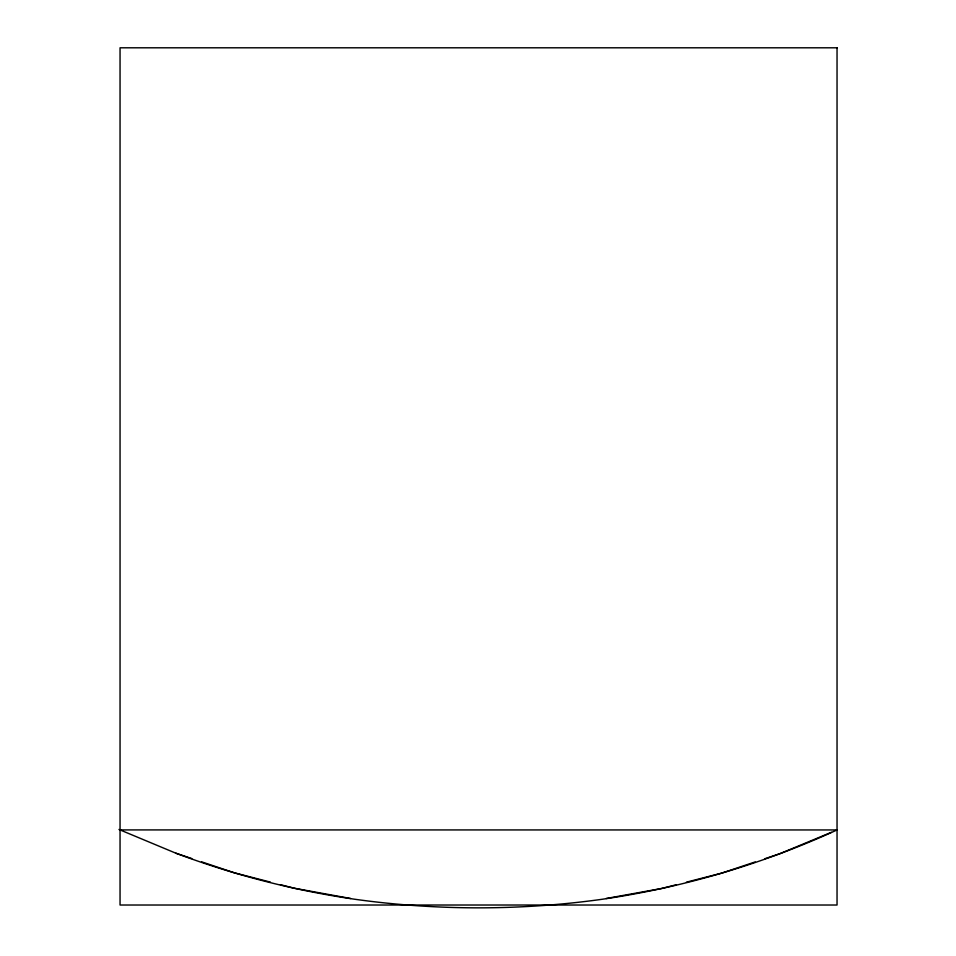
<?xml version="1.0" encoding="UTF-8"?>
<svg xmlns="http://www.w3.org/2000/svg" width="956" height="956" viewBox="0 0 956 956"><rect width="100%" height="100%" fill="white"/><g stroke="black" fill="none" stroke-linecap="round" stroke-linejoin="round"><path stroke-width="1.43" d="M831.373 832.317L780.048 853.636L764.728 858.763M755.216 861.93L721.517 873.187L686.432 882.161M676.418 884.718L661.719 888.471L606.068 898.52M120.05 829.916L837.038 829.951A860.4 860.4 0 0 1 600.989 899.441C519.419 910.698 436.474 910.638 354.915 899.273A860.4 860.4 0 0 1 175.916 853.218L118.962 829.461M350.721 898.509L294.197 888.22L280.371 884.659M270.369 882.089L234.423 872.84L201.585 861.834M175.916 853.218L191.798 858.548M837.038 47.8L120.05 47.8L120.05 905.021L837.038 905.021L837.038 47.8"/></g></svg>
